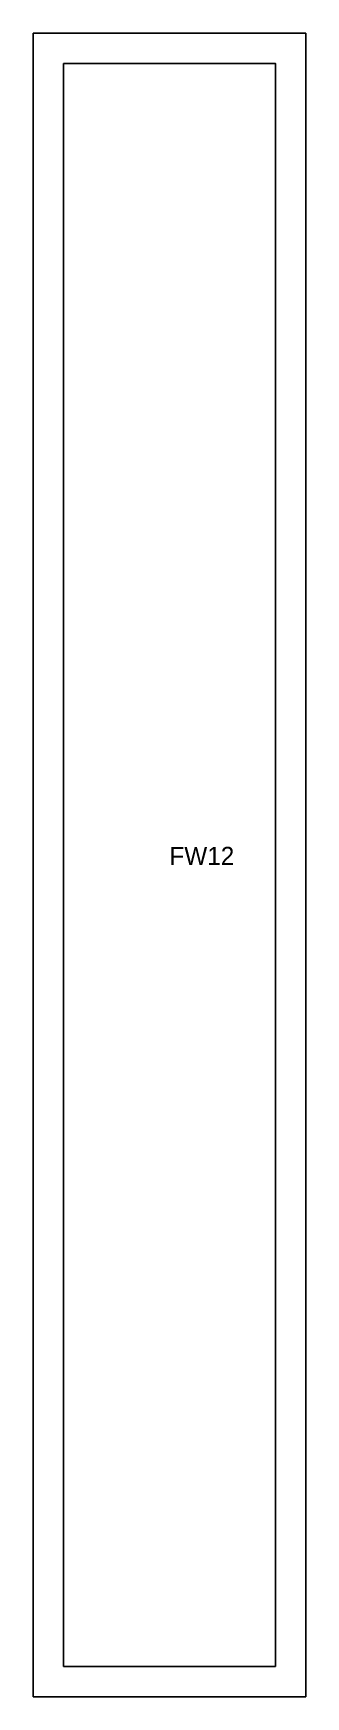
# Model space of a CAD drawing. Header units: millimetres. Extents: x 5 to 50, y 5 to 280.
import ezdxf

# ---------------------------------------------------------------- set-up
doc = ezdxf.new("R2010")
doc.units = ezdxf.units.MM
for name, color, linetype in [('CUT', 7, 'Continuous'), ('LABEL_DO_NOT_CUT', 3, 'Continuous'), ('MARK_DO_NOT_CUT', 5, 'Continuous')]:
    doc.layers.add(name, color=color, linetype=linetype)

msp = doc.modelspace()

# ---------------------------------------------------------------- linework, layer by layer
at = {"layer": 'CUT'}
msp.add_lwpolyline([(5, 280.04), (50, 280.04), (50, 5), (5, 5)], close=True, dxfattribs=at)
at = {"layer": 'MARK_DO_NOT_CUT'}
msp.add_lwpolyline([(10, 275.04), (45, 275.04), (45, 10), (10, 10), (10, 275.04)], dxfattribs=at)

# ---------------------------------------------------------------- texts
at = {"layer": 'LABEL_DO_NOT_CUT'}
msp.add_text('FW12', height=3, dxfattribs=at).set_placement((27.5, 142.52))

doc.saveas('drawing.dxf')
